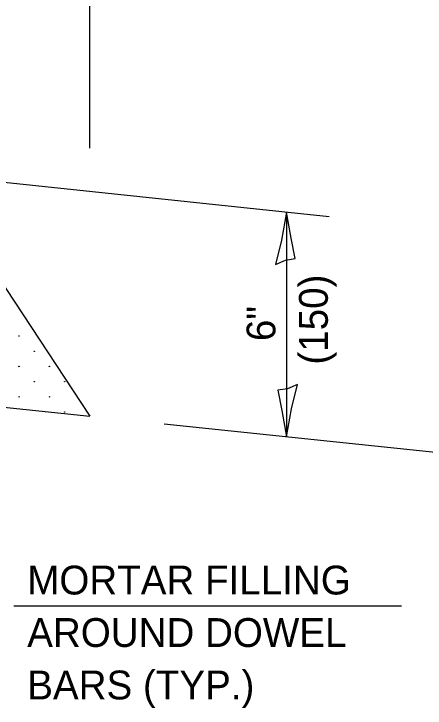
# Model space of a CAD drawing. Extents: x 99537 to 100217, y 100016 to 100456.
# Drawn here: x 99816.4 to 99855.7, y 100318.7 to 100384.9 of the extents above; entities that cross this region are included whole.
import ezdxf

# ---------------------------------------------------------------- set-up
doc = ezdxf.new("R2010")
doc.units = 0
for name, color, linetype in [('Design_PR_Back of Gutter or Curb line', 7, 'Continuous'), ('Design_PR_Roadway Dimensions', 7, 'Continuous'), ('Design_PR_Roadway Notes', 7, 'Continuous'), ('Level 27', 7, 'Continuous'), ('Level 43', 7, 'Continuous'), ('Level 45', 7, 'Continuous')]:
    doc.layers.add(name, color=color, linetype=linetype)

msp = doc.modelspace()

# ---------------------------------------------------------------- linework, layer by layer
at = {"layer": 'Design_PR_Back of Gutter or Curb line'}
for p in [(99811.14, 100365.565), (99742.02, 100355.128)]:
    msp.add_line(p, (99823.686, 100346.542), dxfattribs=at)
at = {"layer": 'Design_PR_Roadway Notes'}
msp.add_line((99816.442, 100328.454), (99853.411, 100328.454), dxfattribs=at)
at = {"layer": 'Level 27'}
msp.add_line((99867.222, 100341.97), (99830.778, 100345.792), dxfattribs=at)
at = {"layer": 'Level 43'}
for p, q in [((99823.686, 100372.066), (99823.686, 100419.1)), ((99811.992, 100369.204), (99846.516, 100365.562)), ((99842.442, 100365.988), (99842.442, 100344.568))]:
    msp.add_line(p, q, dxfattribs=at)
for points in [[(99841.396, 100360.988), (99842.356, 100361.396), (99843.278, 100361.552), (99842.876, 100363.488), (99842.442, 100365.988), (99841.956, 100363.32)], [(99843.488, 100349.568), (99842.528, 100349.16), (99841.606, 100349.004), (99842.008, 100347.068), (99842.442, 100344.568), (99842.928, 100347.236)]]:
    msp.add_lwpolyline(points, close=True, dxfattribs=at)
at = {"layer": 'Level 45'}
for centre in [(99816.931, 100354.174), (99818.379, 100352.726), (99816.931, 100351.278), (99819.827, 100351.278), (99818.379, 100349.83), (99821.275, 100349.83), (99816.931, 100348.383), (99819.827, 100348.383), (99821.275, 100346.935)]:
    msp.add_circle(centre, 0.0205, dxfattribs=at)

# ---------------------------------------------------------------- texts
at = {"layer": 'Design_PR_Roadway Dimensions'}
for s, p in [('(150)', (99846.379, 100351.451)), ('6"', (99841.379, 100353.692))]:
    msp.add_text(s, height=2.75, rotation=90, dxfattribs=at).set_placement(p)
at = {"layer": 'Design_PR_Roadway Notes'}
for s, p in [('MORTAR FILLING', (99817.715, 100329.549)), ('AROUND DOWEL', (99817.715, 100324.549)), ('BARS (TYP.)', (99817.715, 100319.548))]:
    msp.add_text(s, height=2.75, dxfattribs=at).set_placement(p)

doc.saveas('drawing.dxf')
